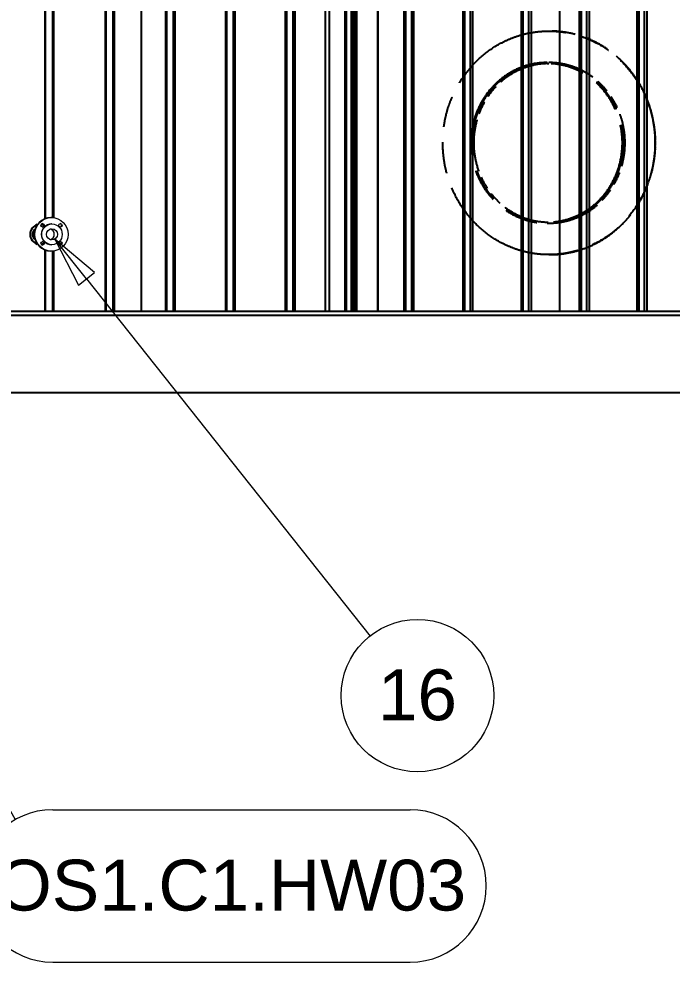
# Model space of a CAD drawing. Header units: millimetres. Extents: x -4172 to 126100, y -2 to 142133.
# Drawn here: x 101909 to 105122, y 39817 to 44458 of the extents above; entities that cross this region are included whole.
import ezdxf

# ---------------------------------------------------------------- set-up
doc = ezdxf.new("R2010")
doc.units = ezdxf.units.MM
doc.header["$LTSCALE"] = 100
doc.linetypes.add('DOUBLE_DASH_CHAIN', pattern=[1.2403, 0.6614, -0.0827, 0.1654, -0.0827, 0.1654, -0.0827])
doc.layers.add('P_Sulphurous liquid (SL)', color=200, linetype='Continuous', lineweight=18, true_color=0xbf00ff)
for name, color, linetype, lineweight in [('Reference', 7, 'DOUBLE_DASH_CHAIN', 25), ('Symbol', 7, 'Continuous', 18), ('Visible', 7, 'Continuous', 25)]:
    doc.layers.add(name, color=color, linetype=linetype, lineweight=lineweight)
doc.styles.add('Note Text', font='arial.ttf')

# ---------------------------------------------------------------- blocks, each defined once
blk = doc.blocks.new('Balloon9')
at = {"layer": 'Symbol'}
for p, q in [((1022.419, 431.782), (1020.864, 433.74)), ((1022.81, 432.093), (1020.864, 433.74)), ((1020.864, 433.74), (1022.027, 431.471)), ((1022.027, 431.471), (1022.81, 432.093)), ((1022.419, 431.782), (1036.368, 414.215))]:
    blk.add_line(p, q, dxfattribs=at)
at = {"layer": 'Symbol', "flags": 128}
blk.add_lwpolyline([(1022.81, 432.093), (1020.864, 433.74), (1022.027, 431.471), (1022.81, 432.093)], dxfattribs=at)
at = {"layer": 'Symbol'}
blk.add_circle((1038.695, 411.284), 3.75, dxfattribs=at)
blk.add_solid([(1022.81, 432.093), (1020.864, 433.74), (1022.027, 431.471), (1022.81, 432.093)], dxfattribs=at)
at = {"layer": 'Symbol', "insert": (1038.695, 411.305), "char_height": 2.5, "attachment_point": 5, "style": 'Note Text'}
blk.add_mtext('16', dxfattribs=at)
blk = doc.blocks.new('Balloon25')
at = {"layer": 'Symbol'}
for p, q in [((1002.575, 434.144), (1001.347, 436.321)), ((1003.011, 434.39), (1001.347, 436.321)), ((1001.347, 436.321), (1002.14, 433.898)), ((1002.14, 433.898), (1003.011, 434.39)), ((1002.575, 434.144), (1018.914, 405.185)), ((1020.755, 405.671), (1038.327, 405.671)), ((1020.755, 398.171), (1038.327, 398.171))]:
    blk.add_line(p, q, dxfattribs=at)
at = {"layer": 'Symbol', "flags": 128}
blk.add_lwpolyline([(1003.011, 434.39), (1001.347, 436.321), (1002.14, 433.898), (1003.011, 434.39)], dxfattribs=at)
at = {"layer": 'Symbol'}
for centre, start, end in [((1020.755, 401.921), 90, 270), ((1038.327, 401.921), 270, 90)]:
    blk.add_arc(centre, 3.75, start, end, dxfattribs=at)
blk.add_solid([(1003.011, 434.39), (1001.347, 436.321), (1002.14, 433.898), (1003.011, 434.39)], dxfattribs=at)
at = {"layer": 'Symbol', "insert": (1029.541, 401.942), "char_height": 2.5, "attachment_point": 5, "style": 'Note Text'}
blk.add_mtext('OS1.C1.HW03', dxfattribs=at)

msp = doc.modelspace()

# ---------------------------------------------------------------- linework, layer by layer
at = {"layer": 'P_Sulphurous liquid (SL)'}
for p, q in [((102069.59, 43480.58), (102066.54, 43480.58)), ((102071.83, 43448.58), (102069.59, 43448.58)), ((102071.83, 43346.58), (102069.59, 43346.58)), ((102069.59, 43314.58), (102066.54, 43314.58))]:
    msp.add_line(p, q, dxfattribs=at)
for centre, major_axis, start_param, end_param in [((102066.54, 43397.58), (0, -83), 3.1415927, 6.2831853), ((102069.59, 43397.58), (0, -51), 3.1415927, 6.2831853), ((102022.92, 43441.77), (0, -9), 0.1724095, 2.9691831), ((102110.16, 43441.77), (0, -9), 0.1724095, 2.9691831), ((102056.11, 43397.58), (0, 27.79), 3.4321954, 5.9925826), ((102022.92, 43353.38), (0, -9), 0.1724095, 2.9691831), ((102110.16, 43353.38), (0, -9), 0.1724095, 2.9691831)]:
    msp.add_ellipse(centre, major_axis=major_axis, ratio=0.9870485, start_param=start_param, end_param=end_param, dxfattribs=at)
for centre, major_axis in [((102069.59, 43397.58), (0, 83)), ((102025.96, 43441.77), (0, 9)), ((102071.83, 43397.58), (0, 51)), ((102113.21, 43441.77), (0, -9)), ((102071.83, 43397.58), (0, 27.79)), ((102025.96, 43353.38), (0, 9)), ((102113.21, 43353.38), (0, -9))]:
    msp.add_ellipse(centre, major_axis=major_axis, ratio=0.9870485, dxfattribs=at)
at = {"layer": 'Reference', "ltscale": 0.025294}
for p, q in [((104515.81, 44397.58), (104518.35, 44397.58)), ((104515.81, 43297.58), (104518.35, 43297.58))]:
    msp.add_line(p, q, dxfattribs=at)
at = {"layer": 'Reference', "ltscale": 0.015771}
for p, q in [((104507.2, 44242.58), (104507.2, 44237.58)), ((104507.26, 44237.58), (104507.26, 44242.58))]:
    msp.add_line(p, q, dxfattribs=at)
at = {"layer": 'Reference', "ltscale": 0.085604}
for p, q in [((104507.2, 44237.58), (104515.75, 44237.58)), ((104507.26, 43452.58), (104515.81, 43452.58))]:
    msp.add_line(p, q, dxfattribs=at)
at = {"layer": 'Reference', "ltscale": 9.287409}
msp.add_ellipse((104515.81, 43847.58), major_axis=(0, -550), ratio=0.9485294, dxfattribs=at)
at = {"layer": 'Reference', "ltscale": 6.965557}
msp.add_ellipse((104518.35, 43847.58), major_axis=(0, -550), ratio=0.9485294, start_param=0, end_param=3.1415927, dxfattribs=at)
at = {"layer": 'Reference', "ltscale": 10.004794}
msp.add_ellipse((104507.26, 43847.58), major_axis=(0, 395), ratio=0.9485294, start_param=0.0001745, end_param=6.2831853, dxfattribs=at)
at = {"layer": 'Reference', "ltscale": 9.878151}
msp.add_ellipse((104507.26, 43847.58), major_axis=(0, 390), ratio=0.9485294, start_param=0.0001745, end_param=6.2831853, dxfattribs=at)
at = {"layer": 'Reference', "ltscale": 3.860429}
msp.add_ellipse((104515.81, 43847.58), major_axis=(0, -390), ratio=0.9485294, start_param=3.1531501, end_param=6.2716279, dxfattribs=at)
at = {"layer": 'Reference', "ltscale": 3.938905}
msp.add_ellipse((104515.81, 43847.58), major_axis=(0, -395), ratio=0.9485294, start_param=0, end_param=3.1415927, dxfattribs=at)
at = {"layer": 'Reference', "ltscale": 0.313669}
msp.add_ellipse((104573.14, 43847.58), major_axis=(0, 492.5), ratio=0.9485294, start_param=4.6120351, end_param=4.8127429, dxfattribs=at)
at = {"layer": 'Visible'}
for p, q in [((102036.24, 48882.58), (102036.24, 43474.69)), ((102040.6, 43476.31), (102040.6, 48882.58)), ((102075.93, 43480.33), (102075.93, 48882.58)), ((102080.29, 48882.58), (102080.29, 43479.87)), ((102333.66, 48882.58), (102333.66, 43017.58)), ((102338.81, 43017.58), (102338.81, 48882.58)), ((102373.22, 43017.58), (102373.22, 48882.58)), ((102378.37, 48882.58), (102378.37, 43017.58)), ((102512.58, 43017.58), (102512.58, 48877.58)), ((102630.09, 48882.58), (102630.09, 43017.58)), ((102636.02, 43017.58), (102636.02, 48882.58)), ((102669.51, 43017.58), (102669.51, 48882.58)), ((102675.44, 48882.58), (102675.44, 43017.58)), ((102925.38, 48882.58), (102925.38, 43017.58)), ((102932.09, 43017.58), (102932.09, 48882.58)), ((102964.64, 43017.58), (102964.64, 48882.58)), ((102971.35, 48882.58), (102971.35, 43017.58)), ((103219.38, 48882.58), (103219.38, 43017.58)), ((103226.86, 43017.58), (103226.86, 48882.58)), ((103258.46, 43017.58), (103258.46, 48882.58)), ((103265.94, 48882.58), (103265.94, 43017.58)), ((103417.24, 43017.58), (103417.24, 48877.58)), ((103436.26, 43017.58), (103436.26, 48877.58)), ((103511.95, 48882.58), (103511.95, 43017.58)), ((103520.2, 43017.58), (103520.2, 48882.58)), ((103545.19, 43017.58), (103545.19, 48877.58)), ((103550.11, 43017.58), (103550.11, 48877.58)), ((103550.82, 43017.58), (103550.82, 48882.58)), ((103559.07, 48882.58), (103559.07, 43017.58)), ((103570.44, 43017.58), (103570.44, 48877.58)), ((103675.11, 43017.58), (103675.11, 48877.58)), ((103675.5, 43017.58), (103675.5, 48877.58)), ((103802.92, 48882.58), (103802.92, 43017.58)), ((103811.94, 43017.58), (103811.94, 48882.58)), ((103841.57, 43017.58), (103841.57, 48882.58)), ((103850.59, 48882.58), (103850.59, 43017.58)), ((104092.15, 48882.58), (104092.15, 43017.58)), ((104101.93, 43017.58), (104101.93, 48882.58)), ((104130.56, 43017.58), (104130.56, 48882.58)), ((104140.34, 48882.58), (104140.34, 43017.58)), ((104379.5, 48882.58), (104379.5, 43017.58)), ((104390.04, 43017.58), (104390.04, 48882.58)), ((104417.65, 43017.58), (104417.65, 48882.58)), ((104428.19, 48882.58), (104428.19, 43017.58)), ((104569.81, 43017.58), (104569.81, 48798.03)), ((104664.82, 48782.64), (104664.82, 43017.58)), ((104676.11, 43017.58), (104676.11, 48782.79)), ((104702.68, 43017.58), (104702.68, 48782.58)), ((104713.97, 48782.58), (104713.97, 43017.58)), ((104947.96, 44897.27), (104947.96, 43017.58)), ((104959.99, 43017.58), (104959.99, 44888.39)), ((104985.52, 43017.58), (104985.52, 44871.77)), ((104997.56, 44864.87), (104997.56, 43017.58)), ((102036.24, 43320.46), (102036.24, 43017.58)), ((102040.6, 43017.58), (102040.6, 43318.85)), ((102075.93, 43017.58), (102075.93, 43314.83)), ((102080.29, 43315.29), (102080.29, 43017.58)), ((113771.64, 43017.58), (87029.63, 43017.58)), ((113885.63, 42997.58), (86915.63, 42997.58)), ((113885.63, 42617.58), (86915.63, 42617.58))]:
    msp.add_line(p, q, dxfattribs=at)
for centre, major_axis, ratio, start_param, end_param in [((102014.46, 43397.58), (0, 50), 0.9962388, 0.3053095, 2.8362831), ((102007.02, 43397.58), (0, 50), 0.9870485, 5.7582973, 6.0533276), ((102014.46, 43397.58), (0, 50), 0.9962388, 5.9373308, 6.1917215), ((102007.02, 43397.58), (0, 31.5), 0.9870485, 0.6374901, 2.5041026), ((102007.02, 43397.58), (0, -50), 0.9870485, 0.2298577, 0.524888), ((102014.46, 43397.58), (0, 50), 0.9962388, 3.2330565, 3.4874472)]:
    msp.add_ellipse(centre, major_axis=major_axis, ratio=ratio, start_param=start_param, end_param=end_param, dxfattribs=at)

# ---------------------------------------------------------------- block references
at = {"layer": 'Symbol', "xscale": 100, "yscale": 100, "zscale": 100}
for name in ['Balloon25', 'Balloon9']:
    msp.add_blockref(name, (0, 0), dxfattribs=at)

doc.saveas('drawing.dxf')
